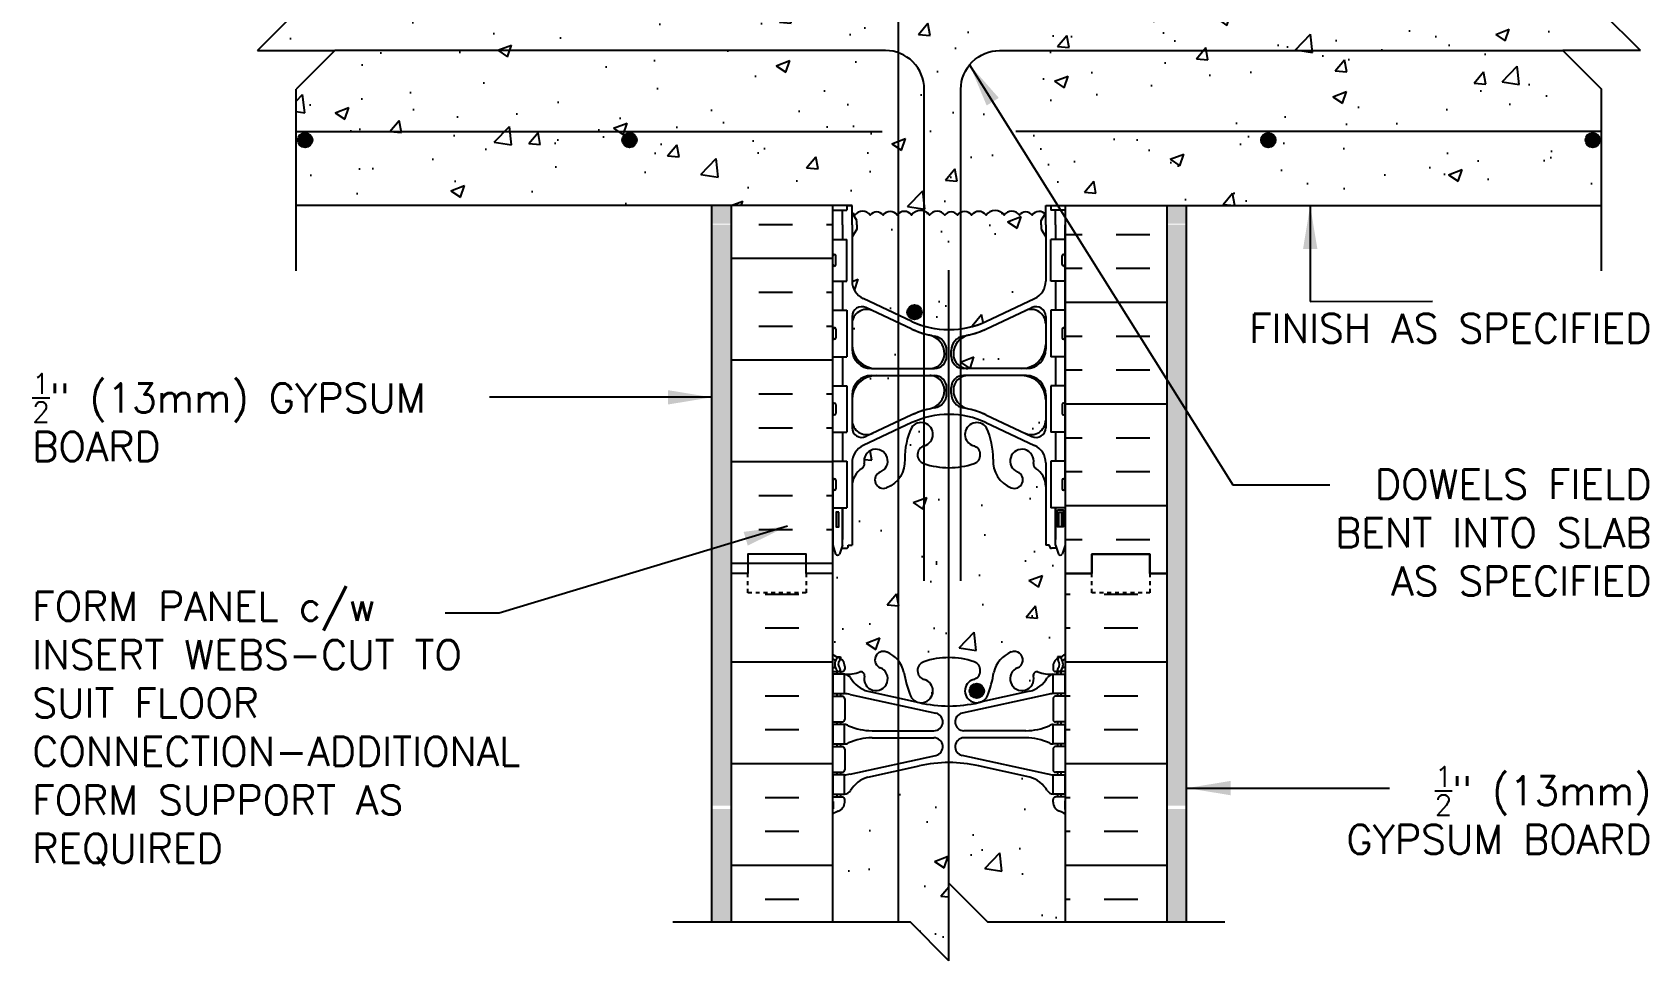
# Model space of a CAD drawing. Header units: inches. Extents: x 103.6 to 145.4, y 81.8 to 160.
# Drawn here: x 103.58 to 145.29, y 113.03 to 137 of the extents above; entities that cross this region are included whole.
import ezdxf

# ---------------------------------------------------------------- set-up
doc = ezdxf.new("R2010")
doc.units = ezdxf.units.IN
doc.header["$LTSCALE"] = 0.5
doc.header["$MEASUREMENT"] = 0
doc.linetypes.add('DASHED2', pattern=[0.375, 0.25, -0.125])
for name, color, linetype in [('HATCH', 12, 'Continuous'), ('line25', 2, 'Continuous'), ('LINE3', 3, 'Continuous'), ('LINE50', 5, 'Continuous'), ('LINE9', 9, 'Continuous'), ('TEXT', 4, 'Continuous'), ('Web_Edge', 9, 'Continuous')]:
    doc.layers.add(name, color=color, linetype=linetype)
doc.styles.add('DIM', font='romans.shx', dxfattribs={"width": 0.7})
doc.styles.add('ROMANS', font='romans.shx', dxfattribs={"height": 0.75})
doc.dimstyles.new('ext_12', dxfattribs={"dimscale": 12, "dimtxt": 0.09375, "dimasz": 0.09375, "dimexe": 0.09375, "dimexo": 0.0625, "dimgap": 0.0625, "dimtad": 1, "dimdec": 1, "dimzin": 3, "dimdsep": 46, "dimlunit": 4, "dimtxsty": 'DIM', "dimcen": 0.09, "dimdle": 0.09375, "dimclrt": 4, "dimadec": 0, "dimazin": 0, "dimtfac": 1, "dimtdec": 1, "dimtmove": 2, "dimatfit": 3, "dimfxl": 1, "dimfrac": 2, "dimtolj": 1, "dimtzin": 0, "dimarcsym": 0})

msp = doc.modelspace()

# ---------------------------------------------------------------- hatches: boundary and pattern name
at = {"layer": 'HATCH'}
h = msp.add_hatch(dxfattribs=at)
h.set_pattern_fill('AR-CONC', color=256, scale=0.5)
h.paths.add_polyline_path([(130.247, 152.816, 0.082415), (130.104, 152.895, -0.317837), (129.937, 153.131), (129.937, 153.198, -0.414214), (130, 153.261), (130.047, 153.261), (130.047, 153.331), (129.942, 153.331, -0.188973), (129.786, 153.425, 0.196323), (129.337, 153.772), (128.015, 154.062, 0.057795), (127.247, 154.151, 0.057795), (126.479, 154.062), (125.157, 153.772, 0.196323), (124.708, 153.425, -0.188973), (124.552, 153.331), (124.447, 153.331), (124.447, 153.261), (124.495, 153.261, -0.414214), (124.557, 153.198), (124.557, 153.131, -0.317837), (124.39, 152.895, 0.082415), (124.247, 152.816), (124.247, 147.253, 0.082415), (124.39, 147.174, -0.317837), (124.557, 146.938), (124.557, 146.871, -0.414214), (124.495, 146.808), (124.447, 146.808), (124.447, 146.738), (124.552, 146.738, -0.188973), (124.708, 146.643, 0.196323), (125.157, 146.297), (126.479, 146.007, 0.057795), (127.247, 145.918, 0.057795), (128.015, 146.007), (129.337, 146.297, 0.196323), (129.786, 146.643, -0.188973), (129.942, 146.738), (130.047, 146.738), (130.047, 146.808), (130, 146.808, -0.414214), (129.937, 146.871), (129.937, 146.938, -0.317837), (130.104, 147.174, 0.082415), (130.247, 147.253)])
h.paths.add_polyline_path([(130.247, 143.123, 0.064398), (130.137, 143.189), (130.047, 143.189), (130.047, 143.231, -0.249069), (129.937, 143.438), (129.937, 143.506, -0.414214), (130, 143.568), (130.047, 143.568), (130.047, 143.638), (129.942, 143.638, 0.10046), (129.548, 143.581, -0.601435), (129.429, 143.686, 2.182095), (129.019, 143.473, -1), (128.855, 143.065, -0.24438), (128.407, 143.585, 0.053157), (128.241, 144.199, 1.553132), (127.883, 143.775, -0.735593), (127.896, 143.317, -0.082755), (127.247, 143.209, -0.082755), (126.598, 143.317, -0.735593), (126.611, 143.775, 1.553132), (126.253, 144.199, 0.053157), (126.087, 143.585, -0.24438), (125.639, 143.065, -1), (125.475, 143.473, 2.182095), (125.065, 143.686, -0.601435), (124.946, 143.581, 0.10046), (124.552, 143.638), (124.447, 143.638), (124.447, 143.568), (124.495, 143.568, -0.414214), (124.557, 143.506), (124.557, 143.438, -0.249069), (124.447, 143.231), (124.447, 143.189), (124.357, 143.189, 0.064398), (124.247, 143.123), (124.247, 141.034), (123.56, 141.034), (123.56, 140.546, -0.480164), (123.706, 140.536, -0.520567), (123.983, 140.536, -0.520567), (124.208, 140.536, -0.520567), (124.514, 140.536, -0.520567), (124.606, 140.536, -0.520567), (124.785, 140.536, -0.520567), (125.118, 140.536, -0.520567), (125.303, 140.536, -0.520567), (125.591, 140.536, -0.520567), (125.865, 140.536, -0.520567), (126.005, 140.536, -0.520567), (126.263, 140.536, -0.520567), (126.572, 140.536, -0.520567), (126.748, 140.536, -0.520567), (126.999, 140.536, -0.520567), (127.319, 140.536, -0.520567), (127.618, 140.536, -0.520567), (127.845, 140.536, -0.520567), (128.242, 140.536, -0.520567), (128.46, 140.536, -0.520567), (128.844, 140.536, -0.520567), (129.099, 140.536, -0.520567), (129.328, 140.536, -0.520567), (129.623, 140.536, -0.520567), (129.817, 140.536, -0.520567), (130.088, 140.536, -0.520567), (130.343, 140.536, -0.520567), (130.502, 140.536, -0.520567), (130.723, 140.536, -0.445122), (130.935, 140.563), (130.935, 141.034), (130.247, 141.034)])
h.paths.add_polyline_path([(144.098, 135.534), (143.098, 136.534), (145.098, 136.534), (144.098, 137.534), (144.098, 140.534), (130.935, 140.534), (130.935, 140.563, 0.445122), (130.723, 140.536, 0.520567), (130.502, 140.536, 0.520567), (130.343, 140.536, 0.520567), (130.088, 140.536, 0.520567), (129.817, 140.536, 0.520567), (129.623, 140.536, 0.520567), (129.328, 140.536, 0.520567), (129.099, 140.536, 0.520567), (128.844, 140.536, 0.520567), (128.46, 140.536, 0.520567), (128.242, 140.536, 0.520567), (127.845, 140.536, 0.520567), (127.618, 140.536, 0.520567), (127.319, 140.536, 0.520567), (126.999, 140.536, 0.520567), (126.748, 140.536, 0.520567), (126.572, 140.536, 0.520567), (126.263, 140.536, 0.520567), (126.005, 140.536, 0.520567), (125.865, 140.536, 0.520567), (125.591, 140.536, 0.520567), (125.303, 140.536, 0.520567), (125.118, 140.536, 0.520567), (124.785, 140.536, 0.520567), (124.606, 140.536, 0.520567), (124.514, 140.536, 0.520567), (124.208, 140.536, 0.520567), (123.983, 140.536, 0.520567), (123.706, 140.536, 0.480164), (123.56, 140.546), (123.56, 140.534), (110.396, 140.534), (110.396, 137.534), (109.396, 136.534), (111.396, 136.534), (110.396, 135.534), (110.396, 132.534), (124.747, 132.534), (124.747, 132.347), (124.759, 132.327, -0.184258), (124.822, 132.284, -0.520567), (125.215, 132.284, -0.520567), (125.547, 132.284, -0.520567), (125.909, 132.284, -0.520567), (126.281, 132.284, -0.520567), (126.747, 132.284, -0.520567), (127.14, 132.284, -0.520567), (127.471, 132.284, -0.520567), (127.834, 132.284, -0.520567), (128.206, 132.284, -0.520567), (128.672, 132.284, -0.520567), (129.065, 132.284, -0.520567), (129.396, 132.284, -0.458346), (129.73, 132.318), (129.747, 132.347), (129.747, 132.534), (129.882, 132.534), (130.247, 132.534), (144.098, 132.534)])
h.paths.add_polyline_path([(129.747, 131.722), (129.627, 131.922), (129.627, 132.034), (129.627, 132.147), (129.73, 132.318, 0.458346), (129.396, 132.284, 0.520567), (129.065, 132.284, 0.520567), (128.672, 132.284, 0.520567), (128.206, 132.284, 0.520567), (127.834, 132.284, 0.520567), (127.471, 132.284, 0.520567), (127.14, 132.284, 0.520567), (126.747, 132.284, 0.520567), (126.281, 132.284, 0.520567), (125.909, 132.284, 0.520567), (125.547, 132.284, 0.520567), (125.215, 132.284, 0.520567), (124.822, 132.284, 0.184258), (124.759, 132.327), (124.867, 132.147), (124.867, 132.034), (124.867, 131.922), (124.747, 131.722), (124.747, 130.581, 0.291097), (125.035, 130.128), (126.293, 129.54, 0.093369), (127.1, 129.332, 0.016332), (127.247, 129.327, 0.109869), (128.201, 129.54), (129.459, 130.128, 0.291097), (129.747, 130.581)])
h.paths.add_polyline_path([(127.132, 128.697, 0.350119), (126.744, 129.186, -0.053094), (126.293, 129.341), (125.281, 129.815, 0.549071), (124.747, 129.475), (124.747, 128.948, 0.414214), (125.372, 128.323), (126.757, 128.323, 0.117525), (126.926, 128.364, 0.282333)])
h.paths.add_polyline_path([(129.747, 128.948), (129.747, 129.475, 0.549071), (129.213, 129.815), (128.201, 129.341, -0.053094), (127.75, 129.186, 0.182984), (127.455, 128.989, 0.157072), (127.362, 128.697, 0.413582), (127.737, 128.323), (129.122, 128.323, 0.414214)])
h.paths.add_polyline_path([(129.122, 128.143), (127.737, 128.143, 0.085652), (127.611, 128.122, 0.316711), (127.362, 127.769, 0.350119), (127.75, 127.281, -0.053094), (128.201, 127.126), (129.213, 126.652, 0.549071), (129.747, 126.991), (129.747, 127.518, 0.414214)])
h.paths.add_polyline_path([(127.132, 127.769, 0.413582), (126.757, 128.143), (125.372, 128.143, 0.414214), (124.747, 127.518), (124.747, 126.991, 0.549071), (125.281, 126.652), (126.293, 127.126, -0.053094), (126.744, 127.281, 0.350119)])
h.paths.add_polyline_path([(130.247, 116.816, 0.082415), (130.104, 116.895, -0.317837), (129.937, 117.131), (129.937, 117.198, -0.414214), (130, 117.261), (130.047, 117.261), (130.047, 117.331), (129.942, 117.331, -0.188973), (129.786, 117.425, 0.196323), (129.337, 117.772), (128.015, 118.062, 0.057795), (127.247, 118.151, 0.057795), (126.479, 118.062), (125.157, 117.772, 0.196323), (124.708, 117.425, -0.188973), (124.552, 117.331), (124.447, 117.331), (124.447, 117.261), (124.495, 117.261, -0.414214), (124.557, 117.198), (124.557, 117.131, -0.317837), (124.39, 116.895, 0.082415), (124.247, 116.816), (124.247, 114.034), (126.247, 114.034), (127.247, 113.034), (127.247, 115.034), (128.247, 114.034), (130.247, 114.034)])
h.paths.add_polyline_path([(130.247, 123.034), (130.247, 123.763), (130.172, 123.533, -0.6), (130.072, 123.533), (130.023, 123.683), (129.897, 123.683, -0.414214), (129.847, 123.733), (129.847, 123.763), (129.747, 123.763), (129.747, 125.279, 0.258958), (129.488, 125.745, -0.31131), (129.431, 125.875, 2.127293), (129.019, 125.651, -1), (128.855, 125.242, -0.325306), (128.389, 125.985, 0.10488), (128.216, 126.796, 1.422913), (127.883, 126.329, -0.735593), (127.896, 125.871, -0.082755), (127.247, 125.763, -0.082755), (126.598, 125.871, -0.735593), (126.611, 126.329, 1.422913), (126.278, 126.796, 0.10488), (126.105, 125.985, -0.325306), (125.639, 125.242, -1), (125.475, 125.651, 2.127293), (125.063, 125.875, -0.31131), (125.006, 125.745, 0.258958), (124.747, 125.279), (124.747, 123.763), (124.647, 123.763), (124.647, 123.733, -0.414214), (124.597, 123.683), (124.471, 123.683), (124.422, 123.533, -0.6), (124.322, 123.533), (124.247, 123.763), (124.247, 120.945, 0.064398), (124.357, 120.879), (124.447, 120.879), (124.447, 120.838, -0.249069), (124.557, 120.631), (124.557, 120.563, -0.414214), (124.495, 120.501), (124.447, 120.501), (124.447, 120.431), (124.552, 120.431, 0.10046), (124.946, 120.488, -0.601435), (125.065, 120.383, 2.182095), (125.475, 120.596, -1), (125.639, 121.004, -0.24438), (126.087, 120.484, 0.053157), (126.253, 119.87, 0.223253), (126.453, 119.705), (126.473, 119.7, 0.955472), (126.611, 120.294, -0.735593), (126.598, 120.752, -0.082755), (127.247, 120.86, -0.082755), (127.896, 120.752, -0.735593), (127.883, 120.294, 0.955472), (128.021, 119.7), (128.041, 119.705, 0.223253), (128.241, 119.87, 0.053157), (128.407, 120.484, -0.24438), (128.855, 121.004, -1), (129.019, 120.596, 2.182095), (129.429, 120.383, -0.601435), (129.548, 120.488, 0.10046), (129.942, 120.431), (130.047, 120.431), (130.047, 120.501), (130, 120.501, -0.414214), (129.937, 120.563), (129.937, 120.631, -0.249069), (130.047, 120.838), (130.047, 120.879), (130.137, 120.879, 0.064398), (130.247, 120.945)])
h.paths.add_polyline_path([(126.247, 159.034), (124.247, 159.034), (124.247, 156.945, 0.064398), (124.357, 156.879), (124.447, 156.879), (124.447, 156.838, -0.249069), (124.557, 156.631), (124.557, 156.563, -0.414214), (124.495, 156.501), (124.447, 156.501), (124.447, 156.431), (124.552, 156.431, 0.10046), (124.946, 156.488, -0.601435), (125.065, 156.383, 2.182095), (125.475, 156.596, -1), (125.639, 157.004, -0.24438), (126.087, 156.484, 0.053157), (126.253, 155.87, 0.223253), (126.453, 155.705), (126.473, 155.7, 0.955472), (126.611, 156.294, -0.735593), (126.598, 156.752, -0.082755), (127.247, 156.86, -0.082755), (127.896, 156.752, -0.735593), (127.883, 156.294, 0.955472), (128.021, 155.7), (128.041, 155.705, 0.223253), (128.241, 155.87, 0.053157), (128.407, 156.484, -0.24438), (128.855, 157.004, -1), (129.019, 156.596, 2.182095), (129.429, 156.383, -0.601435), (129.548, 156.488, 0.10046), (129.942, 156.431), (130.047, 156.431), (130.047, 156.501), (130, 156.501, -0.414214), (129.937, 156.563), (129.937, 156.631, -0.249069), (130.047, 156.838), (130.047, 156.879), (130.137, 156.879, 0.064398), (130.247, 156.945), (130.247, 159.034), (128.247, 159.034), (127.247, 160.034), (127.247, 159.034), (127.247, 158.034)])
h = msp.add_hatch(dxfattribs=at)
h.set_pattern_fill('AR-SAND', color=256, scale=0.5, style=0)
h.set_pattern_definition([(142.5, (353.0134, 2.6143), (0.0314967, 0.9634119), [0, -0.76, 0, -0.85, 0, -0.8125]), (172.5, (353.0134, 2.6143), (-0.8848884, 1.411073), [0, -0.41, 0, -0.685, 0, -0.2625]), (212.5, (353.6284, 2.6143), (-1.557071, 0.0028295), [0, -0.25, 0, -0.9, 0, -1.175]), (222.5, (353.6284, 2.6143), (-1.503063, 0.438838), [0, -0.125, 0, -0.59, 0, -0.675])])
h.paths.add_polyline_path([(121.122, 116.947), (121.622, 116.947), (121.622, 114.034), (121.122, 114.034)])
h.paths.add_polyline_path([(121.122, 132.534), (121.622, 132.534), (121.622, 132.06), (121.122, 132.06)])
h.paths.add_polyline_path([(121.122, 117.034), (121.622, 117.034), (121.622, 132.034), (121.122, 132.034)])
h.paths.add_polyline_path([(121.122, 140.534), (121.622, 140.534), (121.622, 159.034), (121.122, 159.034)])
h = msp.add_hatch(dxfattribs=at)
h.set_pattern_fill('AR-SAND', color=256, scale=0.5, style=0)
h.set_pattern_definition([(37.5, (-98.5193, 2.6143), (-0.0314967, 0.9634119), [0, -0.76, 0, -0.85, 0, -0.8125]), (7.5, (-98.5193, 2.6143), (0.8848884, 1.411073), [0, -0.41, 0, -0.685, 0, -0.2625]), (327.5, (-99.1343, 2.6143), (1.557071, 0.0028295), [0, -0.25, 0, -0.9, 0, -1.175]), (317.5, (-99.1343, 2.6143), (1.503063, 0.438838), [0, -0.125, 0, -0.59, 0, -0.675])])
h.paths.add_polyline_path([(133.372, 116.947), (132.872, 116.947), (132.872, 114.034), (133.372, 114.034)])
h.paths.add_polyline_path([(133.372, 132.534), (132.872, 132.534), (132.872, 132.06), (133.372, 132.06)])
h.paths.add_polyline_path([(133.372, 117.034), (132.872, 117.034), (132.872, 132.034), (133.372, 132.034)])
h.paths.add_polyline_path([(133.372, 140.534), (132.872, 140.534), (132.872, 159.034), (133.372, 159.034)])
h = msp.add_hatch(dxfattribs=at)
h.set_pattern_fill('INSUL', color=256, scale=7, style=0)
h.set_pattern_definition([(0, (-2801.9145, 538.044), (0, -2.625), []), (0, (-2801.9145, 537.169), (0, -2.625), [0.875, -0.875]), (0, (-2801.9145, 536.294), (0, -2.625), [0.875, -0.875])])
h.paths.add_polyline_path([(124.247, 132.534), (121.622, 132.534), (121.622, 123.034), (122.06, 123.034), (122.06, 122.534), (123.56, 122.534), (123.56, 123.034), (124.247, 123.034)])
h.paths.add_polyline_path([(121.622, 140.534), (122.06, 140.534), (122.06, 141.034), (121.622, 141.034)])
h = msp.add_hatch(dxfattribs=at)
h.set_pattern_fill('INSUL', color=256, scale=7, style=0)
h.set_pattern_definition([(0, (122.8095, 140.5345), (0, -2.625), []), (0, (122.8095, 139.6595), (0, -2.625), [0.875, -0.875]), (0, (122.8095, 138.7845), (0, -2.625), [0.875, -0.875])])
h.paths.add_polyline_path([(130.247, 123.034), (130.935, 123.034), (130.935, 123.534), (132.435, 123.534), (132.435, 123.034), (132.872, 123.034), (132.872, 132.534), (130.247, 132.534)])
h = msp.add_hatch(dxfattribs=at)
h.set_pattern_fill('INSUL', color=256, scale=7, style=0)
h.paths.add_polyline_path([(124.247, 123.034), (123.56, 123.034), (123.56, 122.534), (122.06, 122.534), (122.06, 123.034), (121.622, 123.034), (121.622, 114.034), (124.247, 114.034), (124.247, 116.972, -0.268005), (124.257, 116.955), (124.257, 117.141), (124.257, 117.141, 0.267096), (124.247, 117.158)])
h.paths.add_polyline_path([(132.872, 123.034), (132.435, 123.034), (132.435, 122.534), (130.935, 122.534), (130.935, 123.034), (130.247, 123.034), (130.247, 117.123, -0.268005), (130.237, 117.141), (130.237, 116.955), (130.237, 116.954, 0.26617), (130.247, 116.937), (130.247, 114.034), (132.872, 114.034)])
at = {"layer": 'LINE3'}
for points in [[(110.813, 134.222, 1), (110.438, 134.222, 1)], [(119.188, 134.222, 1), (118.813, 134.222, 1)], [(135.681, 134.222, 1), (135.306, 134.222, 1)], [(144.056, 134.222, 1), (143.681, 134.222, 1)], [(126.549, 129.778, 1), (126.174, 129.778, 1)], [(128.153, 120, 1), (127.778, 120, 1)]]:
    msp.add_hatch(color=256, dxfattribs=at).paths.add_polyline_path(points)

# ---------------------------------------------------------------- linework, layer by layer
at = {"layer": 'HATCH'}
for points in [[(126.747, 132.284, 0.520567), (126.281, 132.284, 0.520567), (125.909, 132.284, 0.520567), (125.547, 132.284, 0.520567), (125.215, 132.284, 0.520567), (124.822, 132.284, 0.212897), (124.747, 132.329, 0.212897)], [(128.672, 132.284, 0.520567), (128.206, 132.284, 0.520567), (127.834, 132.284, 0.520567), (127.471, 132.284, 0.520567), (127.14, 132.284, 0.520567), (126.747, 132.284, 0.212897), (126.672, 132.329, 0.212897)], [(129.747, 132.3, 0.493322), (129.396, 132.284, 0.520567), (129.065, 132.284, 0.520567), (128.672, 132.284, 0.212897), (128.597, 132.329)]]:
    msp.add_lwpolyline(points, format="xyb", dxfattribs=at)
at = {"layer": 'line25'}
for p, q in [((124.747, 132.534), (110.396, 132.534)), ((124.247, 123.034), (124.247, 132.534)), ((124.247, 117.034), (124.247, 132.534)), ((124.247, 132.409), (124.612, 132.409)), ((124.612, 132.534), (124.612, 132.409)), ((124.612, 132.534), (124.747, 132.534)), ((129.747, 132.534), (144.098, 132.534)), ((129.882, 132.534), (129.882, 132.409)), ((129.882, 132.534), (130.247, 132.534)), ((130.247, 132.409), (129.882, 132.409)), ((130.247, 132.534), (130.247, 123.034)), ((124.247, 131.659), (124.612, 131.659)), ((124.612, 130.579), (124.612, 131.659)), ((129.882, 130.579), (129.882, 131.659)), ((130.247, 131.659), (129.882, 131.659)), ((124.247, 130.579), (124.612, 130.579)), ((130.247, 130.579), (129.882, 130.579)), ((124.247, 129.829), (124.612, 129.829)), ((124.612, 129.829), (124.612, 128.629)), ((129.882, 129.829), (129.882, 128.629)), ((130.247, 129.829), (129.882, 129.829)), ((124.247, 128.629), (124.612, 128.629)), ((130.247, 128.629), (129.882, 128.629)), ((124.247, 127.879), (124.612, 127.879)), ((124.612, 127.879), (124.612, 126.679)), ((129.882, 127.879), (129.882, 126.679)), ((130.247, 127.879), (129.882, 127.879)), ((124.247, 126.679), (124.612, 126.679)), ((130.247, 126.679), (129.882, 126.679)), ((124.247, 125.929), (124.612, 125.929)), ((124.612, 125.929), (124.612, 124.729)), ((130.247, 125.929), (129.882, 125.929)), ((129.882, 125.929), (129.882, 124.729)), ((124.247, 124.729), (124.612, 124.729)), ((130.247, 124.729), (129.882, 124.729)), ((124.247, 114.034), (124.247, 123.034)), ((130.247, 123.034), (130.247, 114.034))]:
    msp.add_line(p, q, dxfattribs=at)
at = {"layer": 'LINE3'}
for p, q in [((125.945, 114.034), (125.945, 158.534)), ((110.396, 134.44), (125.521, 134.44)), ((144.098, 134.44), (128.973, 134.44)), ((127.247, 115.034), (127.247, 130.862))]:
    msp.add_line(p, q, dxfattribs=at)
at = {"layer": 'LINE3', "linetype": 'Continuous'}
for points in [[(126.61, 122.843), (126.61, 135.534, 0.414214), (125.61, 136.534), (111.396, 136.534)], [(127.556, 122.843), (127.556, 135.534, -0.414214), (128.556, 136.534), (143.098, 136.534)]]:
    msp.add_lwpolyline(points, format="xyb", dxfattribs=at)
at = {"layer": 'LINE3'}
for centre in [(110.626, 134.222), (119.001, 134.222), (135.493, 134.222), (143.868, 134.222), (126.361, 129.778), (127.966, 120)]:
    msp.add_circle(centre, 0.188, dxfattribs=at)
at = {"layer": 'LINE50'}
for p, q in [((121.622, 132.534), (121.622, 123.034)), ((132.872, 132.534), (132.872, 123.034)), ((121.622, 123.034), (121.622, 114.034)), ((132.872, 123.034), (132.872, 114.034))]:
    msp.add_line(p, q, dxfattribs=at)
for points in [[(124.247, 123.034), (123.56, 123.034), (123.56, 123.534), (122.06, 123.534), (122.06, 123.034), (121.622, 123.034)], [(132.872, 123.034), (132.435, 123.034), (132.435, 123.534), (130.935, 123.534), (130.935, 123.034), (130.247, 123.034)], [(130.247, 123.034), (130.935, 123.034), (130.935, 123.534), (132.435, 123.534), (132.435, 123.034), (132.872, 123.034)]]:
    msp.add_lwpolyline(points, dxfattribs=at)
at = {"layer": 'LINE9'}
for p, q in [((109.396, 136.534), (110.396, 137.534)), ((145.098, 136.534), (144.098, 137.534)), ((109.396, 136.534), (111.396, 136.534)), ((111.396, 136.534), (110.396, 135.534)), ((145.098, 136.534), (143.098, 136.534)), ((143.098, 136.534), (144.098, 135.534)), ((110.396, 130.848), (110.396, 135.534)), ((144.098, 130.848), (144.098, 135.534)), ((121.122, 132.534), (121.122, 114.034)), ((124.747, 132.034), (124.747, 132.534)), ((124.867, 132.147), (124.747, 132.347)), ((129.627, 132.147), (129.747, 132.347)), ((129.747, 132.034), (129.747, 132.534)), ((129.747, 132.534), (129.882, 132.534)), ((133.372, 132.534), (133.372, 114.034)), ((124.747, 132.034), (124.747, 130.581)), ((124.867, 131.922), (124.747, 131.722)), ((124.867, 132.034), (124.867, 132.147)), ((124.867, 132.034), (124.867, 131.922)), ((129.627, 132.034), (129.627, 132.147)), ((129.627, 132.034), (129.627, 131.922)), ((129.627, 131.922), (129.747, 131.722)), ((129.747, 132.034), (129.747, 130.581)), ((124.247, 131.009), (124.247, 131.229)), ((124.247, 131.174), (124.247, 131.174)), ((124.247, 131.064), (124.247, 131.064)), ((124.287, 131.269), (124.287, 131.269)), ((124.287, 130.969), (124.287, 130.969)), ((124.327, 131.009), (124.327, 131.229)), ((130.167, 131.009), (130.167, 131.229)), ((130.207, 131.269), (130.207, 131.269)), ((130.207, 130.969), (130.207, 130.969)), ((130.247, 131.009), (130.247, 131.229)), ((130.247, 131.174), (130.247, 131.174)), ((130.247, 131.064), (130.247, 131.064)), ((126.293, 129.54), (125.035, 130.128)), ((126.293, 129.54), (125.035, 130.128)), ((128.201, 129.54), (129.459, 130.128)), ((128.201, 129.54), (129.459, 130.128)), ((126.293, 129.341), (125.103, 129.898)), ((126.293, 129.341), (125.103, 129.898)), ((128.201, 129.341), (129.391, 129.898)), ((128.201, 129.341), (129.391, 129.898)), ((124.247, 129.339), (124.247, 129.119)), ((124.247, 129.284), (124.247, 129.284)), ((124.287, 129.379), (124.287, 129.379)), ((124.327, 129.339), (124.327, 129.119)), ((124.747, 129.671), (124.747, 128.823)), ((129.747, 129.671), (129.747, 128.823)), ((130.167, 129.339), (130.167, 129.119)), ((130.207, 129.379), (130.207, 129.379)), ((130.247, 129.339), (130.247, 129.119)), ((130.247, 129.284), (130.247, 129.284)), ((124.247, 129.174), (124.247, 129.174)), ((124.287, 129.079), (124.287, 129.079)), ((130.207, 129.079), (130.207, 129.079)), ((130.247, 129.174), (130.247, 129.174)), ((127.187, 128.636), (127.187, 128.79)), ((127.307, 128.636), (127.307, 128.79)), ((125.247, 128.323), (126.875, 128.323)), ((125.247, 128.323), (126.757, 128.323)), ((125.247, 128.143), (126.875, 128.143)), ((125.247, 128.143), (126.757, 128.143)), ((129.247, 128.323), (127.62, 128.323)), ((129.247, 128.143), (127.62, 128.143)), ((129.247, 128.323), (127.737, 128.323)), ((129.247, 128.143), (127.737, 128.143)), ((124.747, 127.643), (124.747, 126.795)), ((127.132, 127.768), (127.132, 127.768)), ((127.187, 127.676), (127.187, 127.831)), ((127.307, 127.676), (127.307, 127.831)), ((127.362, 127.768), (127.362, 127.768)), ((129.747, 127.643), (129.747, 126.795)), ((124.247, 127.389), (124.247, 127.169)), ((124.247, 127.334), (124.247, 127.334)), ((124.247, 127.224), (124.247, 127.224)), ((124.287, 127.429), (124.287, 127.429)), ((124.327, 127.389), (124.327, 127.169)), ((130.167, 127.389), (130.167, 127.169)), ((130.207, 127.429), (130.207, 127.429)), ((130.247, 127.389), (130.247, 127.169)), ((130.247, 127.334), (130.247, 127.334)), ((130.247, 127.224), (130.247, 127.224)), ((124.287, 127.129), (124.287, 127.129)), ((126.293, 126.927), (125.035, 126.338)), ((126.293, 126.927), (125.035, 126.338)), ((126.293, 127.126), (125.103, 126.569)), ((126.293, 127.126), (125.103, 126.569)), ((128.201, 127.126), (129.391, 126.569)), ((128.201, 127.126), (129.391, 126.569)), ((128.201, 126.927), (129.459, 126.338)), ((128.201, 126.927), (129.459, 126.338)), ((130.207, 127.129), (130.207, 127.129)), ((124.747, 125.885), (124.747, 123.763)), ((129.747, 125.885), (129.747, 123.763)), ((124.247, 125.439), (124.247, 125.219)), ((124.247, 125.384), (124.247, 125.384)), ((124.247, 125.274), (124.247, 125.274)), ((124.287, 125.479), (124.287, 125.479)), ((124.287, 125.179), (124.287, 125.179)), ((124.327, 125.439), (124.327, 125.219)), ((130.167, 125.439), (130.167, 125.219)), ((130.207, 125.479), (130.207, 125.479)), ((130.207, 125.179), (130.207, 125.179)), ((130.247, 125.439), (130.247, 125.219)), ((130.247, 125.384), (130.247, 125.384)), ((130.247, 125.274), (130.247, 125.274)), ((124.497, 123.763), (124.497, 124.729)), ((129.997, 123.763), (129.997, 124.729)), ((124.247, 123.763), (124.322, 123.533)), ((124.497, 123.763), (124.422, 123.533)), ((124.471, 123.683), (124.597, 123.683)), ((124.647, 123.733), (124.647, 123.763)), ((124.647, 123.763), (124.747, 123.763)), ((124.647, 123.733), (124.647, 123.733)), ((129.847, 123.763), (129.747, 123.763)), ((129.847, 123.733), (129.847, 123.763)), ((129.847, 123.733), (129.847, 123.733)), ((130.023, 123.683), (129.897, 123.683)), ((129.997, 123.763), (130.072, 123.533)), ((130.247, 123.763), (130.172, 123.533)), ((127.247, 113.034), (127.247, 115.034)), ((127.247, 115.034), (128.247, 114.034)), ((120.122, 114.034), (126.247, 114.034)), ((127.247, 113.034), (126.247, 114.034)), ((128.247, 114.034), (134.372, 114.034))]:
    msp.add_line(p, q, dxfattribs=at)
for points in [[(124.497, 132.034), (124.497, 132.409)], [(129.997, 132.034), (129.997, 132.409)], [(124.497, 132.034), (124.497, 131.659)], [(129.997, 132.034), (129.997, 131.659)], [(130.247, 125.163), (130.247, 132.034)], [(124.497, 130.579), (124.497, 129.829)], [(129.997, 130.579), (129.997, 129.829)], [(124.497, 128.629), (124.497, 127.879)], [(129.997, 128.629), (129.997, 127.879)], [(124.497, 126.679), (124.497, 125.929)], [(129.997, 126.679), (129.997, 125.929)], [(124.247, 125.163), (124.247, 123.763)], [(130.247, 125.163), (130.247, 123.763)], [(124.497, 124.729), (124.497, 123.913)], [(129.997, 124.729), (129.997, 123.913)]]:
    msp.add_lwpolyline(points, dxfattribs=at)
for points in [[(126.105, 125.985, -0.325312), (125.639, 125.242)], [(128.389, 125.985, 0.325312), (128.855, 125.242)]]:
    msp.add_lwpolyline(points, format="xyb", dxfattribs=at)
for points in [[(124.407, 124.613), (124.337, 124.613), (124.337, 124.233), (124.407, 124.233)], [(130.047, 124.673), (130.197, 124.673), (130.197, 124.233), (130.047, 124.233)], [(130.087, 124.613), (130.157, 124.613), (130.157, 124.233), (130.087, 124.233)]]:
    msp.add_lwpolyline(points, close=True, dxfattribs=at)
at = {"layer": 'LINE9', "linetype": 'DASHED2', "ltscale": 0.15}
for points in [[(123.56, 123.034), (123.56, 123.034), (123.56, 122.534), (122.06, 122.534), (122.06, 123.034), (122.06, 123.034)], [(132.435, 123.034), (132.435, 123.034), (132.435, 122.534), (130.935, 122.534), (130.935, 123.034), (130.935, 123.034)]]:
    msp.add_lwpolyline(points, dxfattribs=at)
at = {"layer": 'LINE9'}
for centre, radius, start, end in [((124.287, 131.229), 0.04, 90, 180), ((124.287, 131.009), 0.04, 180, 270), ((124.287, 131.229), 0.04, 360, 90), ((124.287, 131.009), 0.04, 270, 0), ((130.207, 131.229), 0.04, 90, 180), ((130.207, 131.009), 0.04, 180, 270), ((130.207, 131.229), 0.04, 0, 90), ((130.207, 131.009), 0.04, 270, 0), ((125.247, 130.581), 0.5, 180, 244.9204), ((129.247, 130.581), 0.5, 295.0796, 360), ((124.997, 129.671), 0.25, 64.9204, 180), ((125.122, 129.475), 0.375, 64.9204, 180), ((125.122, 129.475), 0.375, 64.9204, 180), ((129.372, 129.475), 0.375, 0, 115.0796), ((129.372, 129.475), 0.375, 0, 115.0796), ((129.497, 129.671), 0.25, 360, 115.0796), ((124.287, 129.339), 0.04, 90, 180), ((124.287, 129.339), 0.04, 0, 90), ((127.247, 131.577), 2.25, 244.9204, 270), ((127.247, 131.577), 2.25, 244.9204, 266.2572), ((127.247, 131.379), 2.25, 244.9204, 260.4613), ((127.247, 131.379), 2.25, 244.9204, 257.0773), ((127.247, 131.577), 2.25, 270, 295.0796), ((127.247, 131.577), 2.25, 273.7428, 295.0796), ((127.247, 131.379), 2.25, 279.5387, 295.0796), ((127.247, 131.379), 2.25, 282.9227, 295.0796), ((130.207, 129.339), 0.04, 90, 180), ((130.207, 129.339), 0.04, 360, 90), ((124.287, 129.119), 0.04, 180, 270), ((124.287, 129.119), 0.04, 270, 0), ((125.372, 128.948), 0.625, 180, 270), ((125.372, 128.948), 0.625, 180, 270), ((126.632, 128.698), 0.5, 0, 77.0773), ((126.632, 128.698), 0.5, 35.5994, 77.0773), ((126.812, 128.79), 0.375, 0, 80.4613), ((127.682, 128.79), 0.375, 99.5387, 180), ((127.862, 128.698), 0.5, 102.9227, 180), ((127.862, 128.698), 0.5, 102.9227, 144.4006), ((129.122, 128.948), 0.625, 270, 0), ((129.122, 128.948), 0.625, 270, 0), ((130.207, 129.119), 0.04, 180, 270), ((130.207, 129.119), 0.04, 270, 0), ((125.247, 128.823), 0.5, 180, 270), ((125.247, 128.823), 0.5, 180, 270), ((126.757, 128.698), 0.375, 270, 0), ((126.875, 128.636), 0.312, 270, 0), ((127.62, 128.636), 0.312, 180, 270), ((127.737, 128.698), 0.375, 180, 270), ((129.247, 128.823), 0.5, 270, 360), ((129.247, 128.823), 0.5, 270, 360), ((125.372, 127.518), 0.625, 90, 180), ((125.247, 127.643), 0.5, 90, 180), ((125.372, 127.518), 0.625, 90, 180), ((125.247, 127.643), 0.5, 90, 180), ((126.757, 128.698), 0.375, 270, 296.8118), ((126.757, 127.768), 0.375, 0, 90), ((126.757, 127.768), 0.375, 70.4179, 90), ((126.875, 127.831), 0.312, 0, 90), ((127.62, 127.831), 0.312, 90, 180), ((127.737, 127.768), 0.375, 90, 180), ((127.737, 128.698), 0.375, 243.1882, 270), ((127.737, 127.768), 0.375, 90, 109.5821), ((129.122, 127.518), 0.625, 360, 90), ((129.122, 127.518), 0.625, 360, 90), ((129.247, 127.643), 0.5, 360, 90), ((129.247, 127.643), 0.5, 360, 90), ((126.632, 127.768), 0.5, 282.9227, 0), ((126.812, 127.676), 0.375, 279.5387, 0), ((127.682, 127.676), 0.375, 180, 260.4613), ((127.862, 127.768), 0.5, 180, 257.0773), ((124.287, 127.389), 0.04, 90, 180), ((124.287, 127.389), 0.04, 0, 90), ((127.247, 125.088), 2.25, 99.5387, 115.0796), ((127.247, 125.088), 2.25, 103.2538, 115.0796), ((127.247, 125.088), 2.25, 64.9204, 80.4613), ((127.247, 125.088), 2.25, 64.9204, 76.7462), ((130.207, 127.389), 0.04, 90, 180), ((130.207, 127.389), 0.04, 360, 90), ((124.287, 127.169), 0.04, 180, 270), ((124.287, 127.169), 0.04, 270, 0), ((125.122, 126.991), 0.375, 180, 295.0796), ((125.122, 126.991), 0.375, 180, 295.0796), ((124.997, 126.795), 0.25, 180, 295.0796), ((128.105, 125.984), 2, 156.0362, 179.9854), ((126.529, 126.623), 0.305, 285.7253, 145.3297), ((127.247, 124.889), 2.25, 90, 115.0796), ((127.247, 124.889), 2.25, 64.9204, 90), ((127.966, 126.623), 0.305, 34.6703, 254.2747), ((126.389, 125.984), 2, 0.0146, 23.9638), ((129.372, 126.991), 0.375, 244.9204, 360), ((129.372, 126.991), 0.375, 244.9204, 360), ((129.497, 126.795), 0.25, 244.9204, 360), ((130.207, 127.169), 0.04, 180, 270), ((130.207, 127.169), 0.04, 270, 0), ((125.247, 125.885), 0.5, 115.0796, 180), ((125.362, 125.934), 0.305, 291.8037, 191.0944), ((126.676, 126.098), 0.24, 105.7253, 251.077), ((127.818, 126.098), 0.24, 288.923, 74.2747), ((129.132, 125.934), 0.305, 348.9056, 248.1963), ((129.247, 125.885), 0.5, 360, 64.9204), ((125.297, 125.279), 0.55, 121.9268, 180), ((124.94, 125.851), 0.125, 301.9268, 11.0944), ((125.557, 125.447), 0.22, 111.8037, 291.8037), ((127.247, 127.763), 2, 251.077, 270), ((127.247, 127.763), 2, 270, 288.923), ((128.937, 125.447), 0.22, 248.1963, 68.1963), ((129.554, 125.851), 0.125, 168.9056, 238.0732), ((129.197, 125.279), 0.55, 360, 58.0732), ((124.287, 125.439), 0.04, 90, 180), ((124.287, 125.219), 0.04, 180, 270), ((124.287, 125.439), 0.04, 0, 90), ((124.287, 125.219), 0.04, 270, 0), ((130.207, 125.439), 0.04, 90, 180), ((130.207, 125.219), 0.04, 180, 270), ((130.207, 125.439), 0.04, 360, 90), ((130.207, 125.219), 0.04, 270, 0), ((124.372, 123.56), 0.0567, 208.0725, 331.9275), ((124.597, 123.733), 0.05, 270, 0), ((129.897, 123.733), 0.05, 180, 270), ((130.122, 123.56), 0.0567, 208.0725, 331.9275)]:
    msp.add_arc(centre, radius, start, end, dxfattribs=at)
at = {"layer": 'Web_Edge'}
for p, q in [((124.247, 120.601), (124.289, 120.601)), ((124.357, 120.879), (124.447, 120.879)), ((124.447, 120.879), (124.447, 120.838)), ((124.557, 120.631), (124.557, 120.563)), ((129.937, 120.631), (129.937, 120.563)), ((130.137, 120.879), (130.047, 120.879)), ((130.047, 120.879), (130.047, 120.838)), ((130.247, 120.601), (130.205, 120.601)), ((124.247, 120.501), (124.495, 120.501)), ((124.357, 120.501), (124.357, 120.431)), ((124.447, 120.501), (124.447, 120.431)), ((130.247, 120.501), (130, 120.501)), ((130.047, 120.501), (130.047, 120.431)), ((130.137, 120.501), (130.137, 120.431)), ((124.247, 119.861), (124.495, 119.861)), ((124.357, 119.931), (124.357, 119.861)), ((124.447, 119.931), (124.447, 119.861)), ((124.557, 119.798), (124.557, 119.263)), ((124.696, 119.907), (126.907, 119.425)), ((125.157, 119.99), (126.479, 119.699)), ((129.798, 119.907), (127.587, 119.425)), ((129.337, 119.99), (128.015, 119.699)), ((129.937, 119.798), (129.937, 119.263)), ((130.247, 119.861), (130, 119.861)), ((130.047, 119.931), (130.047, 119.861)), ((130.137, 119.931), (130.137, 119.861)), ((124.247, 119.201), (124.495, 119.201)), ((124.357, 119.201), (124.357, 119.131)), ((124.447, 119.201), (124.447, 119.131)), ((125.262, 118.971), (126.858, 118.971)), ((129.232, 118.971), (127.636, 118.971)), ((130.247, 119.201), (130, 119.201)), ((130.047, 119.201), (130.047, 119.131)), ((130.137, 119.201), (130.137, 119.131)), ((124.247, 118.561), (124.495, 118.561)), ((124.357, 118.631), (124.357, 118.561)), ((124.447, 118.631), (124.447, 118.561)), ((124.557, 118.498), (124.557, 117.963)), ((125.262, 118.791), (126.858, 118.791)), ((129.232, 118.791), (127.636, 118.791)), ((129.937, 118.498), (129.937, 117.963)), ((130.247, 118.561), (130, 118.561)), ((130.047, 118.631), (130.047, 118.561)), ((130.137, 118.631), (130.137, 118.561)), ((124.696, 117.854), (126.907, 118.336)), ((125.157, 117.772), (126.479, 118.062)), ((129.798, 117.854), (127.587, 118.336)), ((129.337, 117.772), (128.015, 118.062)), ((124.247, 117.901), (124.495, 117.901)), ((124.357, 117.901), (124.357, 117.831)), ((124.447, 117.901), (124.447, 117.831)), ((130.247, 117.901), (130, 117.901)), ((130.047, 117.901), (130.047, 117.831)), ((130.137, 117.901), (130.137, 117.831)), ((124.247, 117.261), (124.495, 117.261)), ((124.357, 117.331), (124.357, 117.261)), ((124.447, 117.331), (124.447, 117.261)), ((124.557, 117.131), (124.557, 117.198)), ((129.937, 117.131), (129.937, 117.198)), ((130.247, 117.261), (130, 117.261)), ((130.047, 117.331), (130.047, 117.261)), ((130.137, 117.331), (130.137, 117.261)), ((124.257, 117.141), (124.257, 116.955)), ((130.237, 117.141), (130.237, 116.955))]:
    msp.add_line(p, q, dxfattribs=at)
for points in [[(124.252, 119.931), (124.552, 119.931), (124.552, 120.431), (124.252, 120.431)], [(130.242, 119.931), (129.942, 119.931), (129.942, 120.431), (130.242, 120.431)], [(124.252, 118.631), (124.552, 118.631), (124.552, 119.131), (124.252, 119.131)], [(130.242, 118.631), (129.942, 118.631), (129.942, 119.131), (130.242, 119.131)], [(124.252, 117.331), (124.552, 117.331), (124.552, 117.831), (124.252, 117.831)], [(130.242, 117.331), (129.942, 117.331), (129.942, 117.831), (130.242, 117.831)]]:
    msp.add_lwpolyline(points, close=True, dxfattribs=at)
for centre, radius, start, end in [((124.557, 121.338), 0.5, 231.6833, 250.5288), ((125.557, 120.8), 0.22, 68.1963, 248.1963), ((125.362, 120.313), 0.745, 13.2652, 68.1963), ((129.132, 120.313), 0.745, 111.8037, 166.7348), ((128.937, 120.8), 0.22, 291.8037, 111.8037), ((129.937, 121.338), 0.5, 289.4712, 308.3167), ((124.557, 121.338), 0.6, 238.8907, 245.0748), ((124.289, 120.621), 0.02, 270, 14.1541), ((124.551, 120.685), 0.25, 140.1145, 222.4609), ((124.296, 120.775), 0.02, 340.7916, 65.0748), ((124.393, 120.816), 0.045, 319.1879, 141.448), ((124.4, 120.547), 0.045, 222.4609, 42.4609), ((124.307, 120.631), 0.25, 0, 70.5288), ((124.551, 120.685), 0.16, 140.0001, 222.4609), ((124.495, 120.563), 0.0625, 270, 0), ((125.362, 120.313), 0.305, 166.6795, 68.1963), ((126.676, 120.525), 0.24, 108.923, 254.2747), ((127.247, 118.86), 2, 90, 108.923), ((127.247, 118.86), 2, 71.077, 90), ((127.818, 120.525), 0.24, 285.7253, 71.077), ((129.132, 120.313), 0.305, 111.8037, 13.3205), ((130.187, 120.631), 0.25, 109.4712, 180), ((130, 120.563), 0.0625, 180, 270), ((130.095, 120.547), 0.045, 137.5391, 317.5391), ((130.101, 120.816), 0.045, 38.552, 220.8121), ((129.943, 120.685), 0.16, 317.5391, 39.9999), ((129.943, 120.685), 0.25, 317.5391, 39.8855), ((130.198, 120.775), 0.02, 114.9252, 199.2084), ((130.205, 120.621), 0.02, 165.8459, 270), ((129.937, 121.338), 0.6, 294.9252, 301.1093), ((124.608, 121.429), 1, 266.7879, 289.9067), ((124.509, 120.184), 0.25, 37.2777, 80.0823), ((125.356, 120.713), 0.75, 210.155, 254.5838), ((124.978, 120.404), 0.09, 346.6795, 108.8651), ((129.05, 120.954), 3, 189.0273, 201.1984), ((126.529, 120), 0.305, 205.3782, 74.2747), ((127.966, 120), 0.305, 105.7253, 334.6218), ((125.444, 120.954), 3, 338.8016, 350.9727), ((129.138, 120.713), 0.75, 285.4162, 329.845), ((129.516, 120.404), 0.09, 71.1349, 193.3205), ((129.886, 121.429), 1, 250.0933, 273.2121), ((129.985, 120.184), 0.25, 99.9177, 142.7223), ((124.495, 119.798), 0.0625, 0, 90), ((124.461, 118.935), 1, 76.4291, 84.7991), ((127.247, 122.966), 3.356, 256.7692, 270), ((127.247, 122.966), 3.356, 270, 283.2308), ((130.033, 118.935), 1, 95.2009, 103.5709), ((130, 119.798), 0.0625, 90, 180), ((126.858, 119.201), 0.23, 270, 77.6055), ((127.636, 119.201), 0.23, 102.3945, 270), ((124.495, 119.263), 0.0625, 270, 0), ((124.548, 118.912), 0.219, 60.4937, 88.92), ((125.292, 120.57), 1.6, 246.5673, 268.9203), ((129.202, 120.57), 1.6, 271.0797, 293.4327), ((129.946, 118.912), 0.219, 91.08, 119.5063), ((130, 119.263), 0.0625, 180, 270), ((124.495, 118.498), 0.0625, 0, 90), ((124.548, 118.849), 0.219, 271.08, 299.5063), ((124.548, 118.849), 0.219, 271.08, 299.5063), ((125.292, 117.191), 1.6, 91.0797, 113.4327), ((125.292, 117.191), 1.6, 91.0797, 113.4327), ((126.858, 118.561), 0.23, 282.3945, 90), ((127.636, 118.561), 0.23, 90, 257.6055), ((129.202, 117.191), 1.6, 66.5673, 88.9203), ((129.202, 117.191), 1.6, 66.5673, 88.9203), ((129.946, 118.849), 0.219, 240.4937, 268.92), ((129.946, 118.849), 0.219, 240.4937, 268.92), ((130, 118.498), 0.0625, 90, 180), ((127.247, 114.795), 3.356, 90, 103.2308), ((127.247, 114.795), 3.356, 76.7692, 90), ((124.495, 117.963), 0.0625, 270, 0), ((124.461, 118.827), 1, 275.2009, 283.5709), ((125.356, 117.049), 0.75, 105.4162, 149.845), ((129.138, 117.049), 0.75, 30.155, 74.5838), ((130.033, 118.827), 1, 256.4291, 264.7991), ((130, 117.963), 0.0625, 180, 270), ((124.495, 117.198), 0.0625, 360, 90), ((124.509, 117.577), 0.25, 279.9177, 322.7223), ((129.985, 117.577), 0.25, 217.2777, 260.0823), ((130, 117.198), 0.0625, 90, 180), ((124.237, 117.141), 0.02, 0, 60.012), ((124.237, 116.955), 0.02, 301.073, 0), ((124.557, 116.424), 0.6, 121.073, 121.1093), ((124.557, 116.424), 0.5, 109.4712, 128.3167), ((124.307, 117.131), 0.25, 289.4712, 360), ((130.187, 117.131), 0.25, 180, 250.5288), ((129.937, 116.424), 0.5, 51.6833, 70.5288), ((130.257, 117.141), 0.02, 119.988, 180), ((130.257, 116.955), 0.02, 180, 238.927), ((129.937, 116.424), 0.6, 58.8907, 58.927)]:
    msp.add_arc(centre, radius, start, end, dxfattribs=at)

# ---------------------------------------------------------------- texts
at = {"layer": 'TEXT', "char_height": 0.75, "style": 'ROMANS'}
for s, insert, width, attachment_point in [('FINISH AS SPECIFIED', (145.383, 129.365), 10.51485, 6), ('\\A1;{\\H0.7x;\\S1/2;}" (13mm) GYPSUM BOARD', (103.584, 127.066), 12.95276, 4), ('DOWELS FIELD BENT INTO SLAB AS SPECIFIED ', (145.383, 124.088), 10.51485, 6), ('FORM PANEL c/w INSERT WEBS-CUT TO SUIT FLOOR CONNECTION-ADDITIONAL FORM SUPPORT AS REQUIRED', (103.584, 119.026), 12.95276, 4), ('\\A1;{\\H0.7x;\\S1/2;}" (13mm) GYPSUM BOARD', (145.383, 116.921), 9.22072, 6)]:
    msp.add_mtext(s, dxfattribs=dict(at, insert=insert, width=width, attachment_point=attachment_point))

# ---------------------------------------------------------------- leaders
at = {"layer": 'TEXT'}
for points in [[(127.781, 136.166), (134.574, 125.324), (137.085, 125.324)], [(136.574, 132.534), (136.574, 130.058), (139.732, 130.061)], [(121.122, 127.58), (115.383, 127.58)], [(123.078, 124.255), (115.636, 122.003), (114.24, 122.003)], [(133.393, 117.491), (138.617, 117.491)]]:
    msp.add_leader(points, dimstyle='ext_12', dxfattribs=at)

doc.saveas('drawing.dxf')
